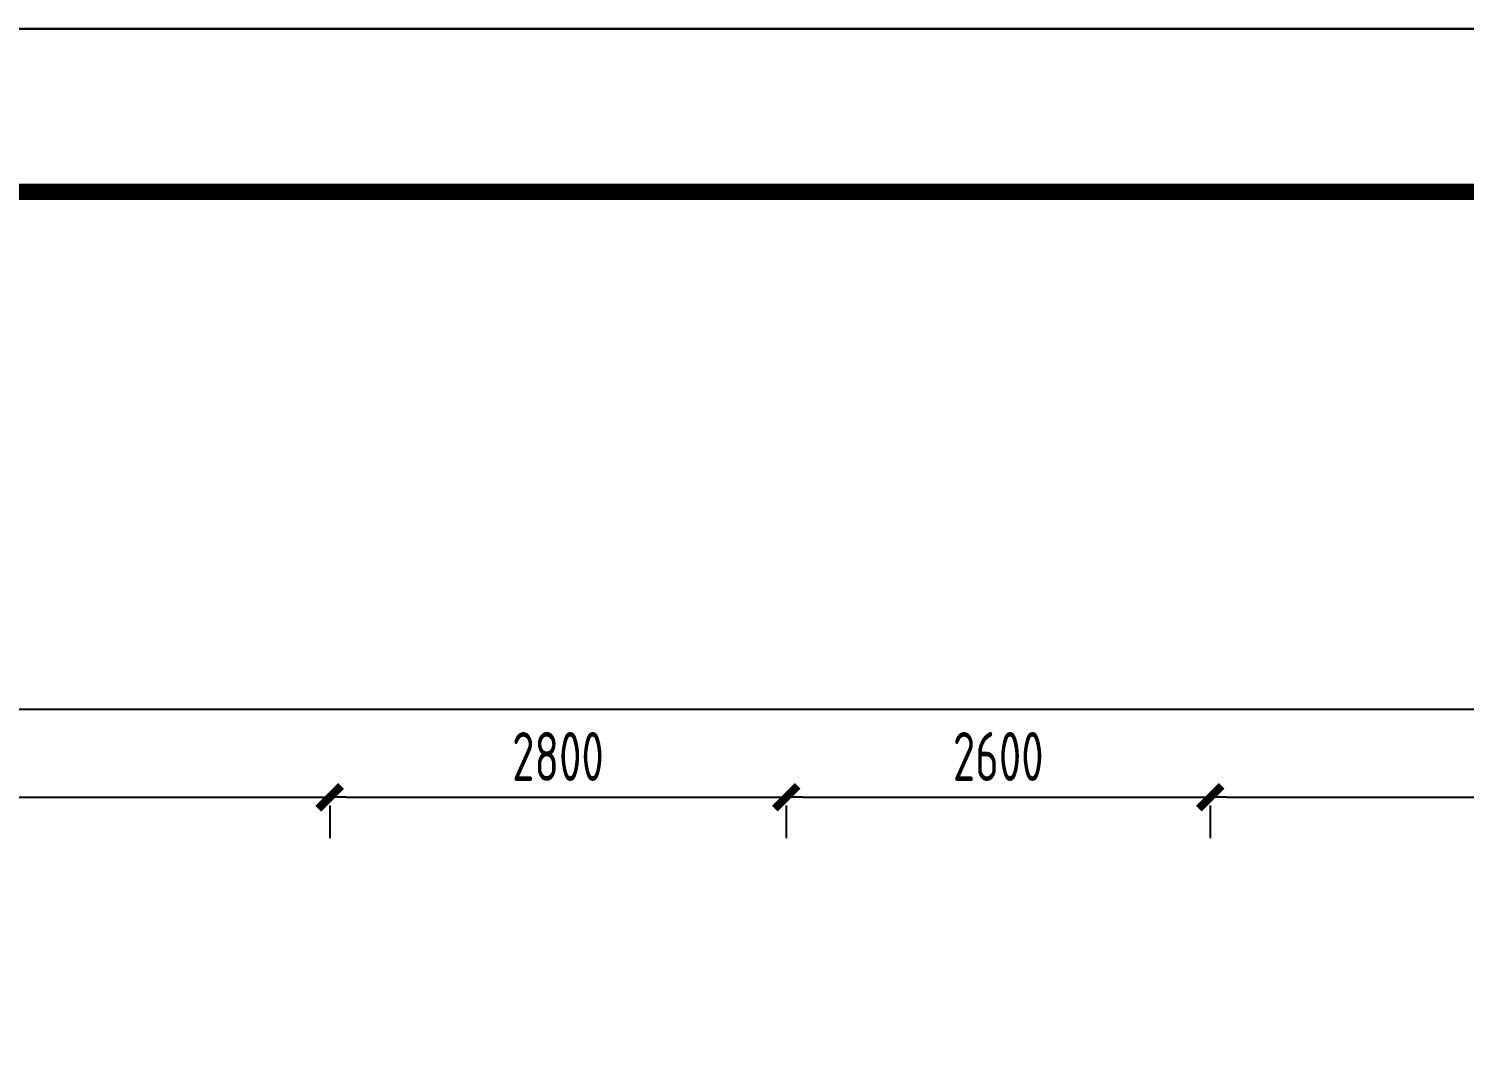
# Model space of a CAD drawing. Extents: x 580289 to 1106878, y -144605 to 78052.
# Drawn here: x 794588 to 803392, y 71008 to 77260 of the extents above; entities that cross this region are included whole.
import ezdxf

# ---------------------------------------------------------------- set-up
doc = ezdxf.new("R2010")
doc.units = 0
doc.header["$LTSCALE"] = 100
doc.layers.get('0').update_dxf_attribs({"linetype": 'CONTINUOUS'})
doc.layers.get('Defpoints').update_dxf_attribs({"linetype": 'CONTINUOUS'})
for name, color, linetype in [('DIM', 3, 'CONTINUOUS'), ('T图框', 7, 'CONTINUOUS'), ('图框', 254, 'CONTINUOUS')]:
    doc.layers.add(name, color=color, linetype=linetype)
doc.styles.add('TSSD_Dimension', font='Tssdeng.shx', dxfattribs={"width": 0.7, "bigfont": 'tssdchn.shx'})
doc.dimstyles.new('TSSD_100_100$0', dxfattribs={"dimtxt": 300, "dimasz": 100, "dimexe": 250, "dimexo": 250, "dimgap": 100, "dimtad": 1, "dimdec": 0, "dimzin": 0, "dimdsep": 46, "dimtxsty": 'TSSD_Dimension', "dimblk": '_TSDBK', "dimblk1": '_TSDBK', "dimblk2": '_TSDBK', "dimsah": 1, "dimcen": 0, "dimclrt": 7, "dimadec": 0, "dimazin": 0, "dimtfac": 1, "dimtdec": 0, "dimtix": 1, "dimtmove": 2, "dimatfit": 3, "dimldrblk": '_TSDBK', "dimfxl": 1, "dimtolj": 1, "dimtzin": 0, "dimarcsym": 0})

# ---------------------------------------------------------------- blocks, each defined once
blk = doc.blocks.new('_TSDBK')
blk.add_line((-1, 0), (0, 0))
at = {"const_width": 0.5}
blk.add_lwpolyline([(-0.7, -0.7), (0.7, 0.7)], dxfattribs=at)
blk = doc.blocks.new('*D773')
at = {"layer": 'Defpoints', "color": 0}
for p in [(791633.8, 72746.1), (796433.8, 72746.1), (796433.8, 72547.1)]:
    blk.add_point(p, dxfattribs=at)
at = {"layer": 'DIM', "color": 0, "lineweight": -2}
for p, q in [((791633.8, 72496.1), (791633.8, 72297.1)), ((791733.8, 72547.1), (796333.8, 72547.1)), ((796433.8, 72496.1), (796433.8, 72297.1))]:
    blk.add_line(p, q, dxfattribs=at)
at = {"layer": 'DIM', "color": 0, "lineweight": -2, "xscale": 100, "yscale": 100, "zscale": 100, "rotation": 180}
blk.add_blockref('_TSDBK', (791633.8, 72547.1), dxfattribs=at)
at = {"layer": 'DIM', "color": 0, "lineweight": -2, "xscale": 100, "yscale": 100, "zscale": 100}
blk.add_blockref('_TSDBK', (796433.8, 72547.1), dxfattribs=at)
at = {"layer": 'DIM', "color": 7, "insert": (794033.8, 72797.1), "char_height": 300, "attachment_point": 5, "style": 'TSSD_Dimension'}
blk.add_mtext('\\A1;4800', dxfattribs=at)
blk = doc.blocks.new('*D774')
at = {"layer": 'Defpoints', "color": 0}
for p in [(796433.8, 72746.1), (799233.8, 72746.1), (799233.8, 72547.1)]:
    blk.add_point(p, dxfattribs=at)
at = {"layer": 'DIM', "color": 0, "lineweight": -2}
for p, q in [((796433.8, 72496.1), (796433.8, 72297.1)), ((796533.8, 72547.1), (799133.8, 72547.1)), ((799233.8, 72496.1), (799233.8, 72297.1))]:
    blk.add_line(p, q, dxfattribs=at)
at = {"layer": 'DIM', "color": 0, "lineweight": -2, "xscale": 100, "yscale": 100, "zscale": 100, "rotation": 180}
blk.add_blockref('_TSDBK', (796433.8, 72547.1), dxfattribs=at)
at = {"layer": 'DIM', "color": 0, "lineweight": -2, "xscale": 100, "yscale": 100, "zscale": 100}
blk.add_blockref('_TSDBK', (799233.8, 72547.1), dxfattribs=at)
at = {"layer": 'DIM', "color": 7, "insert": (797833.8, 72797.1), "char_height": 300, "attachment_point": 5, "style": 'TSSD_Dimension'}
blk.add_mtext('\\A1;2800', dxfattribs=at)
blk = doc.blocks.new('*D775')
at = {"layer": 'Defpoints', "color": 0}
for p in [(799233.8, 72746.1), (801833.8, 72746.1), (801833.8, 72547.1)]:
    blk.add_point(p, dxfattribs=at)
at = {"layer": 'DIM', "color": 0, "lineweight": -2}
for p, q in [((799233.8, 72496.1), (799233.8, 72297.1)), ((799333.8, 72547.1), (801733.8, 72547.1)), ((801833.8, 72496.1), (801833.8, 72297.1))]:
    blk.add_line(p, q, dxfattribs=at)
at = {"layer": 'DIM', "color": 0, "lineweight": -2, "xscale": 100, "yscale": 100, "zscale": 100, "rotation": 180}
blk.add_blockref('_TSDBK', (799233.8, 72547.1), dxfattribs=at)
at = {"layer": 'DIM', "color": 0, "lineweight": -2, "xscale": 100, "yscale": 100, "zscale": 100}
blk.add_blockref('_TSDBK', (801833.8, 72547.1), dxfattribs=at)
at = {"layer": 'DIM', "color": 7, "insert": (800533.8, 72797.1), "char_height": 300, "attachment_point": 5, "style": 'TSSD_Dimension'}
blk.add_mtext('\\A1;2600', dxfattribs=at)
blk = doc.blocks.new('*D776')
at = {"layer": 'Defpoints', "color": 0}
for p in [(801833.8, 72746.1), (806033.8, 72746.1), (806033.8, 72547.1)]:
    blk.add_point(p, dxfattribs=at)
at = {"layer": 'DIM', "color": 0, "lineweight": -2}
for p, q in [((801833.8, 72496.1), (801833.8, 72297.1)), ((801933.8, 72547.1), (805933.8, 72547.1)), ((806033.8, 72496.1), (806033.8, 72297.1))]:
    blk.add_line(p, q, dxfattribs=at)
at = {"layer": 'DIM', "color": 0, "lineweight": -2, "xscale": 100, "yscale": 100, "zscale": 100, "rotation": 180}
blk.add_blockref('_TSDBK', (801833.8, 72547.1), dxfattribs=at)
at = {"layer": 'DIM', "color": 0, "lineweight": -2, "xscale": 100, "yscale": 100, "zscale": 100}
blk.add_blockref('_TSDBK', (806033.8, 72547.1), dxfattribs=at)
at = {"layer": 'DIM', "color": 7, "insert": (803933.8, 72797.1), "char_height": 300, "attachment_point": 5, "style": 'TSSD_Dimension'}
blk.add_mtext('\\A1;4200', dxfattribs=at)
blk = doc.blocks.new('*D778')
at = {"layer": 'Defpoints', "color": 0}
for p in [(757433.8, 73086.4), (806633.8, 73086.4), (806633.8, 73086.4)]:
    blk.add_point(p, dxfattribs=at)
at = {"layer": 'DIM', "color": 0, "lineweight": -2}
for p, q in [((757533.8, 73086.4), (806533.8, 73086.4)), ((757433.8, 72836.4), (757433.8, 72836.4))]:
    blk.add_line(p, q, dxfattribs=at)
at = {"layer": 'DIM', "color": 0, "lineweight": -2, "xscale": 100, "yscale": 100, "zscale": 100, "rotation": 180}
blk.add_blockref('_TSDBK', (757433.8, 73086.4), dxfattribs=at)
at = {"layer": 'DIM', "color": 0, "lineweight": -2, "xscale": 100, "yscale": 100, "zscale": 100}
blk.add_blockref('_TSDBK', (806633.8, 73086.4), dxfattribs=at)
at = {"layer": 'DIM', "color": 7, "insert": (782033.8, 73336.4), "char_height": 300, "attachment_point": 5, "style": 'TSSD_Dimension'}
blk.add_mtext('\\A1;49200', dxfattribs=at)
blk = doc.blocks.new('A$C72C84CBD')
at = {"layer": '图框', "color": 0}
for points in [[(0, 0), (0, 59400), (84100, 59400), (84100, 0)], [(0, 0), (84100, 0), (84100, 59400), (0, 59400)]]:
    blk.add_lwpolyline(points, close=True, dxfattribs=at)
at = {"layer": '图框', "color": 0, "const_width": 100}
blk.add_lwpolyline([(2500, 1000), (83100, 1000), (83100, 58400), (2500, 58400)], close=True, dxfattribs=at)
blk = doc.blocks.new('图框')
at = {"layer": 'T图框', "color": 4}
blk.add_blockref('A$C72C84CBD', (602717, 102743.5), dxfattribs=at)

msp = doc.modelspace()

# ---------------------------------------------------------------- block references
at = {"layer": 'T图框'}
msp.add_blockref('图框', (145485, -84883.4), dxfattribs=at)

# ---------------------------------------------------------------- dimensions: what is measured, and where the dimension line sits
at = {"layer": 'DIM'}
for base, p1, p2, picture, middle in [((806633.8, 73086.4), (757433.8, 73086.4), (806633.8, 73086.4), '*D778', (782033.8, 73336.4)), ((796433.8, 72547.1), (791633.8, 72746.1), (796433.8, 72746.1), '*D773', (794033.8, 72797.1)), ((799233.8, 72547.1), (796433.8, 72746.1), (799233.8, 72746.1), '*D774', (797833.8, 72797.1)), ((801833.8, 72547.1), (799233.8, 72746.1), (801833.8, 72746.1), '*D775', (800533.8, 72797.1)), ((806033.8, 72547.1), (801833.8, 72746.1), (806033.8, 72746.1), '*D776', (803933.8, 72797.1))]:
    dim = msp.add_linear_dim(base=base, p1=p1, p2=p2, dimstyle='TSSD_100_100$0', dxfattribs=at)
    dim.commit()
    dim.dimension.update_dxf_attribs({"geometry": picture, "text_midpoint": middle})

doc.saveas('drawing.dxf')
